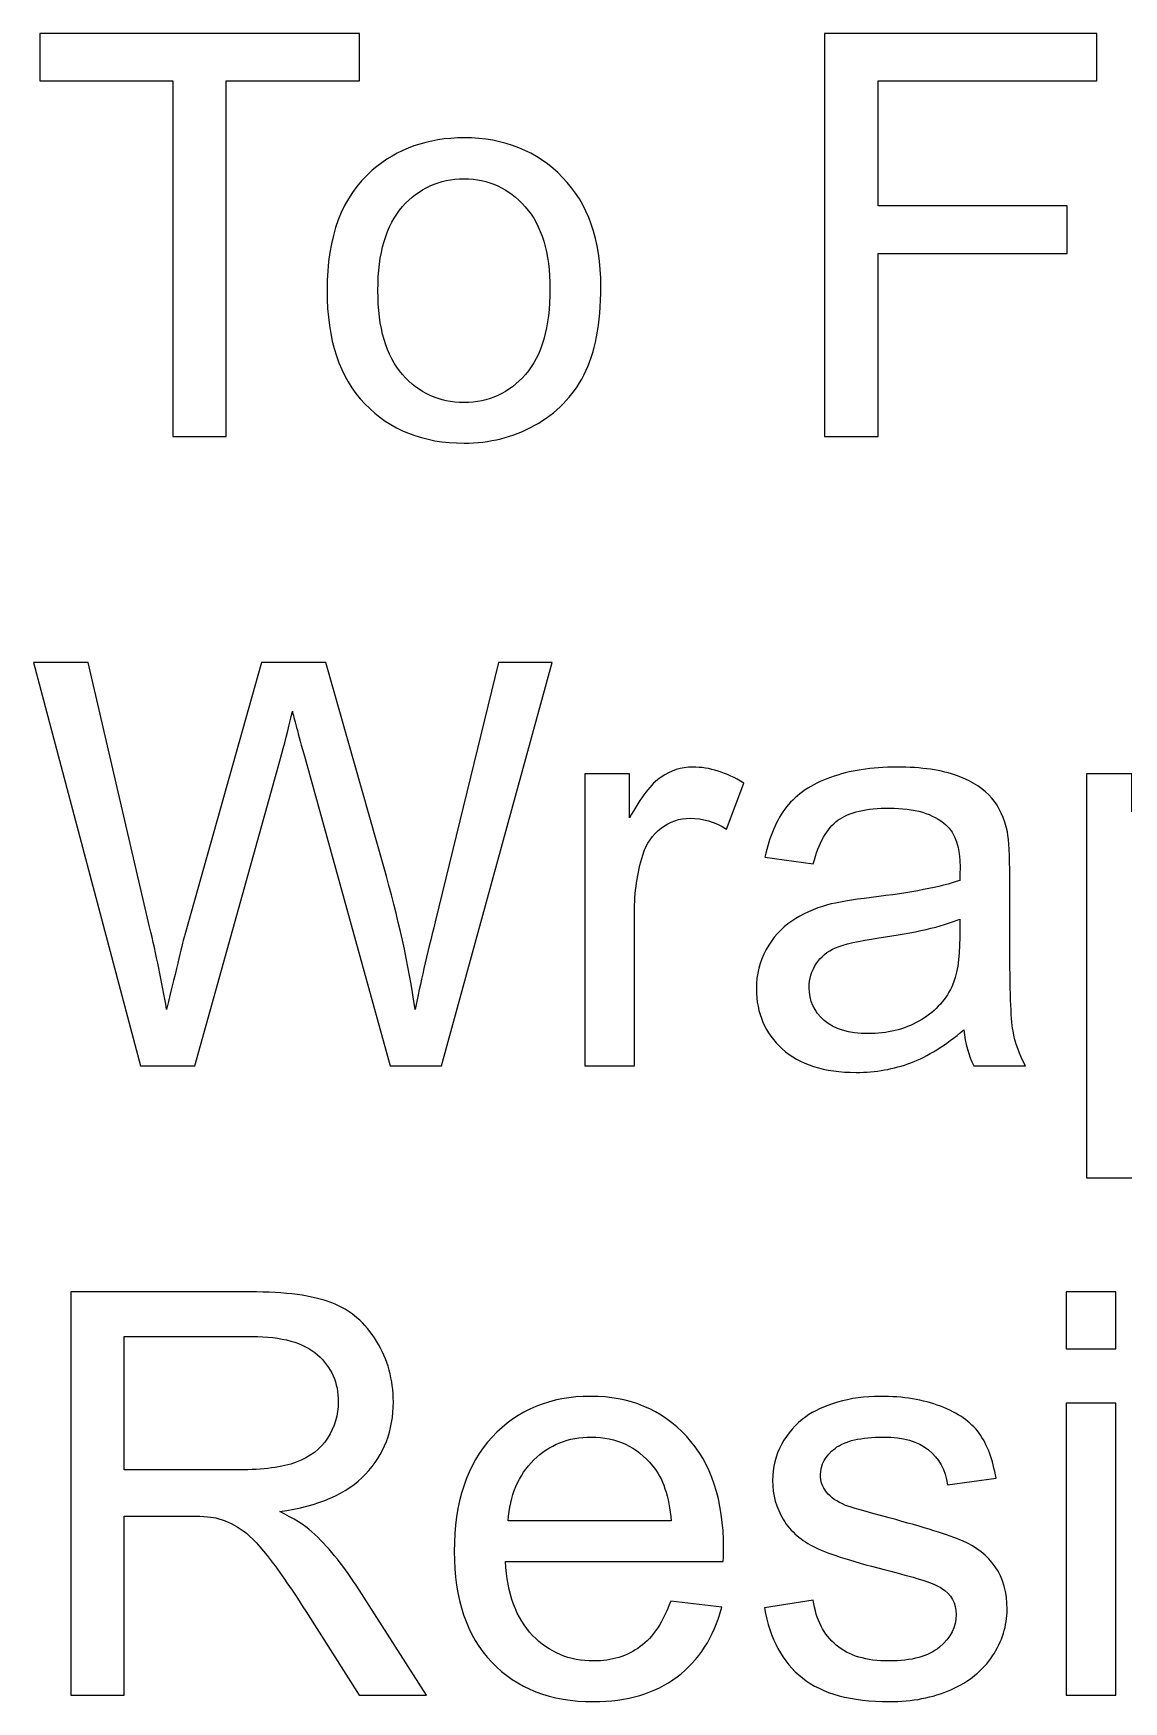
# Model space of a CAD drawing. Header units: centimetres. Extents: x -121 to 177, y -44 to 114.
# Drawn here: x 160.993 to 162.631, y 86.546 to 89.054 of the extents above; entities that cross this region are included whole.
import ezdxf

# ---------------------------------------------------------------- set-up
doc = ezdxf.new("R2010")
doc.units = ezdxf.units.CM
doc.header["$MEASUREMENT"] = 0
doc.layers.add('Layer 1', color=7, linetype='Continuous')

msp = doc.modelspace()

# ---------------------------------------------------------------- linework, layer by layer
at = {"layer": 'Layer 1'}
for points, knots in [([(161.20197, 88.448), (161.20197, 88.448), (161.20197, 88.98253), (161.20197, 88.98253), (161.20197, 88.98253), (161.20197, 88.98253), (161.0023, 88.98253), (161.0023, 88.98253), (161.0023, 88.98253), (161.0023, 88.98253), (161.0023, 89.05407), (161.0023, 89.05407), (161.0023, 89.05407), (161.0023, 89.05407), (161.48264, 89.05407), (161.48264, 89.05407), (161.48264, 89.05407), (161.48264, 89.05407), (161.48264, 88.98253), (161.48264, 88.98253), (161.48264, 88.98253), (161.48264, 88.98253), (161.28212, 88.98253), (161.28212, 88.98253), (161.28212, 88.98253), (161.28212, 88.98253), (161.28212, 88.448), (161.28212, 88.448), (161.28212, 88.448), (161.28212, 88.448), (161.20197, 88.448), (161.20197, 88.448)], [0, 0, 0, 0, 0.125, 0.125, 0.125, 0.125, 0.25, 0.25, 0.25, 0.25, 0.375, 0.375, 0.375, 0.375, 0.5, 0.5, 0.5, 0.5, 0.625, 0.625, 0.625, 0.625, 0.75, 0.75, 0.75, 0.75, 0.875, 0.875, 0.875, 0.875, 1, 1, 1, 1]), ([(162.18128, 88.448), (162.18128, 88.448), (162.18128, 89.05407), (162.18128, 89.05407), (162.18128, 89.05407), (162.18128, 89.05407), (162.59022, 89.05407), (162.59022, 89.05407), (162.59022, 89.05407), (162.59022, 89.05407), (162.59022, 88.98253), (162.59022, 88.98253), (162.59022, 88.98253), (162.59022, 88.98253), (162.26157, 88.98253), (162.26157, 88.98253), (162.26157, 88.98253), (162.26157, 88.98253), (162.26157, 88.79485), (162.26157, 88.79485), (162.26157, 88.79485), (162.26157, 88.79485), (162.54591, 88.79485), (162.54591, 88.79485), (162.54591, 88.79485), (162.54591, 88.79485), (162.54591, 88.72331), (162.54591, 88.72331), (162.54591, 88.72331), (162.54591, 88.72331), (162.26157, 88.72331), (162.26157, 88.72331), (162.26157, 88.72331), (162.26157, 88.72331), (162.26157, 88.448), (162.26157, 88.448), (162.26157, 88.448), (162.26157, 88.448), (162.18128, 88.448), (162.18128, 88.448)], [0, 0, 0, 0, 0.1, 0.1, 0.1, 0.1, 0.2, 0.2, 0.2, 0.2, 0.3, 0.3, 0.3, 0.3, 0.4, 0.4, 0.4, 0.4, 0.5, 0.5, 0.5, 0.5, 0.6, 0.6, 0.6, 0.6, 0.7, 0.7, 0.7, 0.7, 0.8, 0.8, 0.8, 0.8, 0.9, 0.9, 0.9, 0.9, 1, 1, 1, 1]), ([(161.43381, 88.66757), (161.43381, 88.74885), (161.45639, 88.8091), (161.50169, 88.84819), (161.50169, 88.84819), (161.53936, 88.88065), (161.58537, 88.89702), (161.63969, 88.89702), (161.63969, 88.89702), (161.70009, 88.89702), (161.74948, 88.87726), (161.78772, 88.83761), (161.78772, 88.83761), (161.8261, 88.7981), (161.84515, 88.74349), (161.84515, 88.67378), (161.84515, 88.67378), (161.84515, 88.61719), (161.83669, 88.57274), (161.81975, 88.54043), (161.81975, 88.54043), (161.80282, 88.50797), (161.77812, 88.48285), (161.74581, 88.46493), (161.74581, 88.46493), (161.71335, 88.44701), (161.67808, 88.43812), (161.63969, 88.43812), (161.63969, 88.43812), (161.57831, 88.43812), (161.52864, 88.45774), (161.49068, 88.49725), (161.49068, 88.49725), (161.45272, 88.53662), (161.43381, 88.59335), (161.43381, 88.66757)], [0, 0, 0, 0, 0.1111111, 0.1111111, 0.1111111, 0.1111111, 0.2222222, 0.2222222, 0.2222222, 0.2222222, 0.3333333, 0.3333333, 0.3333333, 0.3333333, 0.4444444, 0.4444444, 0.4444444, 0.4444444, 0.5555556, 0.5555556, 0.5555556, 0.5555556, 0.6666667, 0.6666667, 0.6666667, 0.6666667, 0.7777778, 0.7777778, 0.7777778, 0.7777778, 0.8888889, 0.8888889, 0.8888889, 0.8888889, 1, 1, 1, 1]), ([(161.51029, 88.66757), (161.51029, 88.61127), (161.52257, 88.56921), (161.54712, 88.54127), (161.54712, 88.54127), (161.57168, 88.51319), (161.60258, 88.49922), (161.63969, 88.49922), (161.63969, 88.49922), (161.67666, 88.49922), (161.70743, 88.51333), (161.73198, 88.54142), (161.73198, 88.54142), (161.75639, 88.5695), (161.76867, 88.6124), (161.76867, 88.66997), (161.76867, 88.66997), (161.76867, 88.7243), (161.75639, 88.7655), (161.7317, 88.79344), (161.7317, 88.79344), (161.707, 88.82138), (161.67638, 88.83535), (161.63969, 88.83535), (161.63969, 88.83535), (161.60258, 88.83535), (161.57168, 88.82138), (161.54712, 88.79358), (161.54712, 88.79358), (161.52257, 88.76578), (161.51029, 88.72373), (161.51029, 88.66757)], [0, 0, 0, 0, 0.125, 0.125, 0.125, 0.125, 0.25, 0.25, 0.25, 0.25, 0.375, 0.375, 0.375, 0.375, 0.5, 0.5, 0.5, 0.5, 0.625, 0.625, 0.625, 0.625, 0.75, 0.75, 0.75, 0.75, 0.875, 0.875, 0.875, 0.875, 1, 1, 1, 1]), ([(161.15357, 87.50213), (161.15357, 87.50213), (160.9927, 88.1082), (160.9927, 88.1082), (160.9927, 88.1082), (160.9927, 88.1082), (161.07497, 88.1082), (161.07497, 88.1082), (161.07497, 88.1082), (161.07497, 88.1082), (161.16726, 87.71098), (161.16726, 87.71098), (161.16726, 87.71098), (161.17713, 87.66935), (161.1856, 87.628), (161.1928, 87.58694), (161.1928, 87.58694), (161.20832, 87.65171), (161.21735, 87.68896), (161.22017, 87.69898), (161.22017, 87.69898), (161.22017, 87.69898), (161.33546, 88.1082), (161.33546, 88.1082), (161.33546, 88.1082), (161.33546, 88.1082), (161.43226, 88.1082), (161.43226, 88.1082), (161.43226, 88.1082), (161.43226, 88.1082), (161.51905, 87.80143), (161.51905, 87.80143), (161.51905, 87.80143), (161.54078, 87.72537), (161.55644, 87.65383), (161.56618, 87.58694), (161.56618, 87.58694), (161.5738, 87.62518), (161.58396, 87.66921), (161.59638, 87.71874), (161.59638, 87.71874), (161.59638, 87.71874), (161.69135, 88.1082), (161.69135, 88.1082), (161.69135, 88.1082), (161.69135, 88.1082), (161.77206, 88.1082), (161.77206, 88.1082), (161.77206, 88.1082), (161.77206, 88.1082), (161.60583, 87.50213), (161.60583, 87.50213), (161.60583, 87.50213), (161.60583, 87.50213), (161.5285, 87.50213), (161.5285, 87.50213), (161.5285, 87.50213), (161.5285, 87.50213), (161.4008, 87.96385), (161.4008, 87.96385), (161.4008, 87.96385), (161.39007, 88.00251), (161.38372, 88.02622), (161.38175, 88.03497), (161.38175, 88.03497), (161.3754, 88.00717), (161.36947, 87.98346), (161.36397, 87.96385), (161.36397, 87.96385), (161.36397, 87.96385), (161.23541, 87.50213), (161.23541, 87.50213), (161.23541, 87.50213), (161.23541, 87.50213), (161.15357, 87.50213), (161.15357, 87.50213)], [0, 0, 0, 0, 0.0526316, 0.0526316, 0.0526316, 0.0526316, 0.1052632, 0.1052632, 0.1052632, 0.1052632, 0.1578947, 0.1578947, 0.1578947, 0.1578947, 0.2105263, 0.2105263, 0.2105263, 0.2105263, 0.2631579, 0.2631579, 0.2631579, 0.2631579, 0.3157895, 0.3157895, 0.3157895, 0.3157895, 0.3684211, 0.3684211, 0.3684211, 0.3684211, 0.4210526, 0.4210526, 0.4210526, 0.4210526, 0.4736842, 0.4736842, 0.4736842, 0.4736842, 0.5263158, 0.5263158, 0.5263158, 0.5263158, 0.5789474, 0.5789474, 0.5789474, 0.5789474, 0.6315789, 0.6315789, 0.6315789, 0.6315789, 0.6842105, 0.6842105, 0.6842105, 0.6842105, 0.7368421, 0.7368421, 0.7368421, 0.7368421, 0.7894737, 0.7894737, 0.7894737, 0.7894737, 0.8421053, 0.8421053, 0.8421053, 0.8421053, 0.8947368, 0.8947368, 0.8947368, 0.8947368, 0.9473684, 0.9473684, 0.9473684, 0.9473684, 1, 1, 1, 1]), ([(161.82131, 87.50213), (161.82131, 87.50213), (161.82131, 87.94113), (161.82131, 87.94113), (161.82131, 87.94113), (161.82131, 87.94113), (161.8882, 87.94113), (161.8882, 87.94113), (161.8882, 87.94113), (161.8882, 87.94113), (161.8882, 87.87466), (161.8882, 87.87466), (161.8882, 87.87466), (161.90527, 87.90571), (161.92108, 87.92631), (161.93561, 87.93619), (161.93561, 87.93619), (161.95001, 87.94607), (161.96595, 87.95115), (161.98331, 87.95115), (161.98331, 87.95115), (162.00843, 87.95115), (162.03383, 87.9431), (162.05979, 87.92716), (162.05979, 87.92716), (162.05979, 87.92716), (162.03411, 87.85801), (162.03411, 87.85801), (162.03411, 87.85801), (162.01605, 87.86888), (161.99784, 87.87424), (161.97964, 87.87424), (161.97964, 87.87424), (161.96327, 87.87424), (161.94874, 87.8693), (161.93576, 87.85957), (161.93576, 87.85957), (161.92277, 87.84969), (161.9136, 87.83614), (161.9081, 87.81878), (161.9081, 87.81878), (161.89977, 87.7924), (161.89568, 87.76347), (161.89568, 87.732), (161.89568, 87.732), (161.89568, 87.732), (161.89568, 87.50213), (161.89568, 87.50213), (161.89568, 87.50213), (161.89568, 87.50213), (161.82131, 87.50213), (161.82131, 87.50213)], [0, 0, 0, 0, 0.0769231, 0.0769231, 0.0769231, 0.0769231, 0.1538462, 0.1538462, 0.1538462, 0.1538462, 0.2307692, 0.2307692, 0.2307692, 0.2307692, 0.3076923, 0.3076923, 0.3076923, 0.3076923, 0.3846154, 0.3846154, 0.3846154, 0.3846154, 0.4615385, 0.4615385, 0.4615385, 0.4615385, 0.5384615, 0.5384615, 0.5384615, 0.5384615, 0.6153846, 0.6153846, 0.6153846, 0.6153846, 0.6923077, 0.6923077, 0.6923077, 0.6923077, 0.7692308, 0.7692308, 0.7692308, 0.7692308, 0.8461538, 0.8461538, 0.8461538, 0.8461538, 0.9230769, 0.9230769, 0.9230769, 0.9230769, 1, 1, 1, 1]), ([(162.39056, 87.55632), (162.3629, 87.53289), (162.33637, 87.51638), (162.31097, 87.50665), (162.31097, 87.50665), (162.28543, 87.49705), (162.25805, 87.49225), (162.22884, 87.49225), (162.22884, 87.49225), (162.18058, 87.49225), (162.14361, 87.50396), (162.11765, 87.52753), (162.11765, 87.52753), (162.09182, 87.5511), (162.07884, 87.58129), (162.07884, 87.61784), (162.07884, 87.61784), (162.07884, 87.63943), (162.08364, 87.65905), (162.09352, 87.67683), (162.09352, 87.67683), (162.10325, 87.69461), (162.11609, 87.70886), (162.1319, 87.71958), (162.1319, 87.71958), (162.14784, 87.73031), (162.16562, 87.73849), (162.18552, 87.744), (162.18552, 87.744), (162.20006, 87.74781), (162.22207, 87.75162), (162.25156, 87.75514), (162.25156, 87.75514), (162.31168, 87.76234), (162.35598, 87.77081), (162.38435, 87.78083), (162.38435, 87.78083), (162.38463, 87.79099), (162.38477, 87.79748), (162.38477, 87.80016), (162.38477, 87.80016), (162.38477, 87.8305), (162.37772, 87.85195), (162.3636, 87.86422), (162.3636, 87.86422), (162.3447, 87.88116), (162.31633, 87.88948), (162.27894, 87.88948), (162.27894, 87.88948), (162.24394, 87.88948), (162.21812, 87.88341), (162.20133, 87.87114), (162.20133, 87.87114), (162.18467, 87.85886), (162.1724, 87.83713), (162.16435, 87.80594), (162.16435, 87.80594), (162.16435, 87.80594), (162.09168, 87.81596), (162.09168, 87.81596), (162.09168, 87.81596), (162.09831, 87.84701), (162.10918, 87.87227), (162.12428, 87.89132), (162.12428, 87.89132), (162.13938, 87.91051), (162.16139, 87.92532), (162.19004, 87.93563), (162.19004, 87.93563), (162.21868, 87.94593), (162.25184, 87.95115), (162.28966, 87.95115), (162.28966, 87.95115), (162.3272, 87.95115), (162.35754, 87.94663), (162.38096, 87.93788), (162.38096, 87.93788), (162.40439, 87.92899), (162.4216, 87.91799), (162.43275, 87.90458), (162.43275, 87.90458), (162.44376, 87.89117), (162.45138, 87.87438), (162.45589, 87.85392), (162.45589, 87.85392), (162.45829, 87.84122), (162.45956, 87.81836), (162.45956, 87.78534), (162.45956, 87.78534), (162.45956, 87.78534), (162.45956, 87.68614), (162.45956, 87.68614), (162.45956, 87.68614), (162.45956, 87.61685), (162.46111, 87.57311), (162.46436, 87.55491), (162.46436, 87.55491), (162.46746, 87.53656), (162.47381, 87.51892), (162.48313, 87.50213), (162.48313, 87.50213), (162.48313, 87.50213), (162.40537, 87.50213), (162.40537, 87.50213), (162.40537, 87.50213), (162.39775, 87.51751), (162.39267, 87.53557), (162.39056, 87.55632)], [0, 0, 0, 0, 0.037037, 0.037037, 0.037037, 0.037037, 0.0740741, 0.0740741, 0.0740741, 0.0740741, 0.1111111, 0.1111111, 0.1111111, 0.1111111, 0.1481481, 0.1481481, 0.1481481, 0.1481481, 0.1851852, 0.1851852, 0.1851852, 0.1851852, 0.2222222, 0.2222222, 0.2222222, 0.2222222, 0.2592593, 0.2592593, 0.2592593, 0.2592593, 0.2962963, 0.2962963, 0.2962963, 0.2962963, 0.3333333, 0.3333333, 0.3333333, 0.3333333, 0.3703704, 0.3703704, 0.3703704, 0.3703704, 0.4074074, 0.4074074, 0.4074074, 0.4074074, 0.4444444, 0.4444444, 0.4444444, 0.4444444, 0.4814815, 0.4814815, 0.4814815, 0.4814815, 0.5185185, 0.5185185, 0.5185185, 0.5185185, 0.5555556, 0.5555556, 0.5555556, 0.5555556, 0.5925926, 0.5925926, 0.5925926, 0.5925926, 0.6296296, 0.6296296, 0.6296296, 0.6296296, 0.6666667, 0.6666667, 0.6666667, 0.6666667, 0.7037037, 0.7037037, 0.7037037, 0.7037037, 0.7407407, 0.7407407, 0.7407407, 0.7407407, 0.7777778, 0.7777778, 0.7777778, 0.7777778, 0.8148148, 0.8148148, 0.8148148, 0.8148148, 0.8518519, 0.8518519, 0.8518519, 0.8518519, 0.8888889, 0.8888889, 0.8888889, 0.8888889, 0.9259259, 0.9259259, 0.9259259, 0.9259259, 0.962963, 0.962963, 0.962963, 0.962963, 1, 1, 1, 1]), ([(162.57499, 87.33392), (162.57499, 87.33392), (162.57499, 87.94113), (162.57499, 87.94113), (162.57499, 87.94113), (162.57499, 87.94113), (162.64272, 87.94113), (162.64272, 87.94113), (162.64272, 87.94113), (162.64272, 87.94113), (162.64272, 87.88412), (162.64272, 87.88412), (162.64272, 87.88412), (162.65867, 87.90641), (162.67673, 87.92321), (162.69691, 87.93436), (162.69691, 87.93436), (162.71695, 87.9455), (162.74136, 87.95115), (162.77001, 87.95115), (162.77001, 87.95115), (162.80754, 87.95115), (162.84056, 87.94141), (162.86921, 87.92222), (162.86921, 87.92222), (162.89799, 87.90289), (162.91958, 87.87565), (162.93412, 87.84052), (162.93412, 87.84052), (162.9488, 87.80538), (162.95613, 87.76686), (162.95613, 87.72495), (162.95613, 87.72495), (162.95613, 87.68007), (162.94809, 87.63957), (162.93186, 87.60359), (162.93186, 87.60359), (162.91577, 87.56761), (162.89235, 87.54009), (162.86159, 87.5209), (162.86159, 87.5209), (162.83083, 87.50185), (162.79851, 87.49225), (162.76464, 87.49225), (162.76464, 87.49225), (162.73981, 87.49225), (162.71765, 87.49747), (162.6979, 87.50792), (162.6979, 87.50792), (162.67814, 87.51836), (162.66206, 87.53162), (162.64936, 87.54757), (162.64936, 87.54757), (162.64936, 87.54757), (162.64936, 87.33392), (162.64936, 87.33392), (162.64936, 87.33392), (162.64936, 87.33392), (162.57499, 87.33392), (162.57499, 87.33392)], [0, 0, 0, 0, 0.0666667, 0.0666667, 0.0666667, 0.0666667, 0.1333333, 0.1333333, 0.1333333, 0.1333333, 0.2, 0.2, 0.2, 0.2, 0.2666667, 0.2666667, 0.2666667, 0.2666667, 0.3333333, 0.3333333, 0.3333333, 0.3333333, 0.4, 0.4, 0.4, 0.4, 0.4666667, 0.4666667, 0.4666667, 0.4666667, 0.5333333, 0.5333333, 0.5333333, 0.5333333, 0.6, 0.6, 0.6, 0.6, 0.6666667, 0.6666667, 0.6666667, 0.6666667, 0.7333333, 0.7333333, 0.7333333, 0.7333333, 0.8, 0.8, 0.8, 0.8, 0.8666667, 0.8666667, 0.8666667, 0.8666667, 0.9333333, 0.9333333, 0.9333333, 0.9333333, 1, 1, 1, 1]), ([(162.38435, 87.72255), (162.35725, 87.7114), (162.31676, 87.70209), (162.26285, 87.69432), (162.26285, 87.69432), (162.23223, 87.68995), (162.2105, 87.68501), (162.19794, 87.67951), (162.19794, 87.67951), (162.18524, 87.674), (162.17536, 87.66596), (162.16859, 87.65524), (162.16859, 87.65524), (162.16167, 87.64465), (162.15815, 87.63294), (162.15815, 87.61996), (162.15815, 87.61996), (162.15815, 87.60006), (162.16577, 87.58355), (162.18072, 87.57029), (162.18072, 87.57029), (162.19568, 87.55716), (162.2177, 87.55053), (162.24662, 87.55053), (162.24662, 87.55053), (162.27527, 87.55053), (162.30081, 87.55674), (162.32311, 87.5693), (162.32311, 87.5693), (162.3454, 87.58186), (162.36191, 87.59907), (162.37235, 87.6208), (162.37235, 87.6208), (162.3804, 87.6376), (162.38435, 87.66243), (162.38435, 87.69517), (162.38435, 87.69517), (162.38435, 87.69517), (162.38435, 87.72255), (162.38435, 87.72255)], [0, 0, 0, 0, 0.1, 0.1, 0.1, 0.1, 0.2, 0.2, 0.2, 0.2, 0.3, 0.3, 0.3, 0.3, 0.4, 0.4, 0.4, 0.4, 0.5, 0.5, 0.5, 0.5, 0.6, 0.6, 0.6, 0.6, 0.7, 0.7, 0.7, 0.7, 0.8, 0.8, 0.8, 0.8, 0.9, 0.9, 0.9, 0.9, 1, 1, 1, 1]), ([(161.049, 86.55626), (161.049, 86.55626), (161.049, 87.16233), (161.049, 87.16233), (161.049, 87.16233), (161.049, 87.16233), (161.31768, 87.16233), (161.31768, 87.16233), (161.31768, 87.16233), (161.37173, 87.16233), (161.41279, 87.15683), (161.44087, 87.14597), (161.44087, 87.14597), (161.46895, 87.1351), (161.49139, 87.11591), (161.50832, 87.08839), (161.50832, 87.08839), (161.52512, 87.06073), (161.53344, 87.03025), (161.53344, 86.99695), (161.53344, 86.99695), (161.53344, 86.95391), (161.51961, 86.91779), (161.49167, 86.8883), (161.49167, 86.8883), (161.46387, 86.8588), (161.42083, 86.84004), (161.3627, 86.83199), (161.3627, 86.83199), (161.384, 86.82183), (161.40009, 86.81181), (161.4111, 86.80179), (161.4111, 86.80179), (161.43452, 86.78035), (161.45668, 86.75339), (161.4777, 86.72122), (161.4777, 86.72122), (161.4777, 86.72122), (161.58311, 86.55626), (161.58311, 86.55626), (161.58311, 86.55626), (161.58311, 86.55626), (161.48222, 86.55626), (161.48222, 86.55626), (161.48222, 86.55626), (161.48222, 86.55626), (161.40207, 86.68241), (161.40207, 86.68241), (161.40207, 86.68241), (161.37864, 86.71868), (161.35931, 86.74662), (161.34407, 86.76581), (161.34407, 86.76581), (161.32897, 86.78514), (161.31542, 86.79869), (161.30343, 86.80631), (161.30343, 86.80631), (161.29143, 86.81407), (161.2793, 86.81943), (161.26688, 86.82254), (161.26688, 86.82254), (161.25771, 86.82437), (161.24289, 86.82536), (161.22215, 86.82536), (161.22215, 86.82536), (161.22215, 86.82536), (161.12916, 86.82536), (161.12916, 86.82536), (161.12916, 86.82536), (161.12916, 86.82536), (161.12916, 86.55626), (161.12916, 86.55626), (161.12916, 86.55626), (161.12916, 86.55626), (161.049, 86.55626), (161.049, 86.55626)], [0, 0, 0, 0, 0.0526316, 0.0526316, 0.0526316, 0.0526316, 0.1052632, 0.1052632, 0.1052632, 0.1052632, 0.1578947, 0.1578947, 0.1578947, 0.1578947, 0.2105263, 0.2105263, 0.2105263, 0.2105263, 0.2631579, 0.2631579, 0.2631579, 0.2631579, 0.3157895, 0.3157895, 0.3157895, 0.3157895, 0.3684211, 0.3684211, 0.3684211, 0.3684211, 0.4210526, 0.4210526, 0.4210526, 0.4210526, 0.4736842, 0.4736842, 0.4736842, 0.4736842, 0.5263158, 0.5263158, 0.5263158, 0.5263158, 0.5789474, 0.5789474, 0.5789474, 0.5789474, 0.6315789, 0.6315789, 0.6315789, 0.6315789, 0.6842105, 0.6842105, 0.6842105, 0.6842105, 0.7368421, 0.7368421, 0.7368421, 0.7368421, 0.7894737, 0.7894737, 0.7894737, 0.7894737, 0.8421053, 0.8421053, 0.8421053, 0.8421053, 0.8947368, 0.8947368, 0.8947368, 0.8947368, 0.9473684, 0.9473684, 0.9473684, 0.9473684, 1, 1, 1, 1]), ([(162.54423, 87.07668), (162.54423, 87.07668), (162.54423, 87.16233), (162.54423, 87.16233), (162.54423, 87.16233), (162.54423, 87.16233), (162.61874, 87.16233), (162.61874, 87.16233), (162.61874, 87.16233), (162.61874, 87.16233), (162.61874, 87.07668), (162.61874, 87.07668), (162.61874, 87.07668), (162.61874, 87.07668), (162.54423, 87.07668), (162.54423, 87.07668)], [0, 0, 0, 0, 0.25, 0.25, 0.25, 0.25, 0.5, 0.5, 0.5, 0.5, 0.75, 0.75, 0.75, 0.75, 1, 1, 1, 1]), ([(161.12916, 86.89479), (161.12916, 86.89479), (161.30159, 86.89479), (161.30159, 86.89479), (161.30159, 86.89479), (161.33814, 86.89479), (161.36693, 86.8986), (161.38753, 86.90622), (161.38753, 86.90622), (161.40828, 86.91384), (161.42394, 86.92597), (161.43466, 86.94262), (161.43466, 86.94262), (161.44539, 86.95927), (161.45075, 86.97734), (161.45075, 86.99695), (161.45075, 86.99695), (161.45075, 87.0256), (161.44045, 87.04916), (161.41956, 87.06765), (161.41956, 87.06765), (161.39882, 87.08613), (161.36594, 87.09531), (161.32093, 87.09531), (161.32093, 87.09531), (161.32093, 87.09531), (161.12916, 87.09531), (161.12916, 87.09531), (161.12916, 87.09531), (161.12916, 87.09531), (161.12916, 86.89479), (161.12916, 86.89479)], [0, 0, 0, 0, 0.125, 0.125, 0.125, 0.125, 0.25, 0.25, 0.25, 0.25, 0.375, 0.375, 0.375, 0.375, 0.5, 0.5, 0.5, 0.5, 0.625, 0.625, 0.625, 0.625, 0.75, 0.75, 0.75, 0.75, 0.875, 0.875, 0.875, 0.875, 1, 1, 1, 1]), ([(161.95015, 86.69765), (161.95015, 86.69765), (162.02705, 86.6882), (162.02705, 86.6882), (162.02705, 86.6882), (162.01492, 86.64318), (161.99248, 86.60833), (161.95974, 86.58349), (161.95974, 86.58349), (161.92686, 86.5588), (161.88495, 86.54638), (161.83401, 86.54638), (161.83401, 86.54638), (161.76981, 86.54638), (161.71886, 86.56614), (161.68133, 86.60565), (161.68133, 86.60565), (161.64365, 86.64516), (161.62488, 86.70062), (161.62488, 86.77202), (161.62488, 86.77202), (161.62488, 86.84596), (161.64393, 86.90325), (161.68189, 86.94403), (161.68189, 86.94403), (161.71999, 86.98482), (161.76924, 87.00528), (161.82992, 87.00528), (161.82992, 87.00528), (161.88862, 87.00528), (161.9366, 86.98524), (161.97371, 86.9453), (161.97371, 86.9453), (162.01097, 86.90537), (162.02959, 86.84907), (162.02959, 86.77668), (162.02959, 86.77668), (162.02959, 86.77216), (162.02945, 86.76553), (162.02917, 86.75678), (162.02917, 86.75678), (162.02917, 86.75678), (161.70179, 86.75678), (161.70179, 86.75678), (161.70179, 86.75678), (161.70447, 86.70852), (161.71816, 86.67155), (161.74271, 86.64601), (161.74271, 86.64601), (161.76727, 86.62032), (161.79775, 86.60748), (161.83444, 86.60748), (161.83444, 86.60748), (161.86167, 86.60748), (161.88495, 86.61468), (161.90429, 86.62907), (161.90429, 86.62907), (161.92362, 86.64333), (161.93886, 86.66619), (161.95015, 86.69765)], [0, 0, 0, 0, 0.0666667, 0.0666667, 0.0666667, 0.0666667, 0.1333333, 0.1333333, 0.1333333, 0.1333333, 0.2, 0.2, 0.2, 0.2, 0.2666667, 0.2666667, 0.2666667, 0.2666667, 0.3333333, 0.3333333, 0.3333333, 0.3333333, 0.4, 0.4, 0.4, 0.4, 0.4666667, 0.4666667, 0.4666667, 0.4666667, 0.5333333, 0.5333333, 0.5333333, 0.5333333, 0.6, 0.6, 0.6, 0.6, 0.6666667, 0.6666667, 0.6666667, 0.6666667, 0.7333333, 0.7333333, 0.7333333, 0.7333333, 0.8, 0.8, 0.8, 0.8, 0.8666667, 0.8666667, 0.8666667, 0.8666667, 0.9333333, 0.9333333, 0.9333333, 0.9333333, 1, 1, 1, 1]), ([(162.09084, 86.68735), (162.09084, 86.68735), (162.16435, 86.69892), (162.16435, 86.69892), (162.16435, 86.69892), (162.16845, 86.66943), (162.18002, 86.64685), (162.19893, 86.63105), (162.19893, 86.63105), (162.2177, 86.61539), (162.24408, 86.60748), (162.27809, 86.60748), (162.27809, 86.60748), (162.31224, 86.60748), (162.33764, 86.61454), (162.35415, 86.62837), (162.35415, 86.62837), (162.37066, 86.64234), (162.37899, 86.65871), (162.37899, 86.67733), (162.37899, 86.67733), (162.37899, 86.69427), (162.37165, 86.70739), (162.35697, 86.71713), (162.35697, 86.71713), (162.34681, 86.72376), (162.32141, 86.73209), (162.28091, 86.74225), (162.28091, 86.74225), (162.22644, 86.75607), (162.18848, 86.76793), (162.16746, 86.77809), (162.16746, 86.77809), (162.14643, 86.78811), (162.13035, 86.80208), (162.11948, 86.81986), (162.11948, 86.81986), (162.10862, 86.83764), (162.10311, 86.85725), (162.10311, 86.8787), (162.10311, 86.8787), (162.10311, 86.89831), (162.10763, 86.91638), (162.11666, 86.93303), (162.11666, 86.93303), (162.12555, 86.94982), (162.13783, 86.96365), (162.15321, 86.97466), (162.15321, 86.97466), (162.16478, 86.98312), (162.18058, 86.99046), (162.20048, 86.99639), (162.20048, 86.99639), (162.22052, 87.00231), (162.24197, 87.00528), (162.26483, 87.00528), (162.26483, 87.00528), (162.29926, 87.00528), (162.32946, 87.0002), (162.35556, 86.99032), (162.35556, 86.99032), (162.38167, 86.98044), (162.40086, 86.96704), (162.41328, 86.9501), (162.41328, 86.9501), (162.42569, 86.93303), (162.43416, 86.91045), (162.43882, 86.88209), (162.43882, 86.88209), (162.43882, 86.88209), (162.36614, 86.87207), (162.36614, 86.87207), (162.36614, 86.87207), (162.36276, 86.89465), (162.35316, 86.91228), (162.33736, 86.92498), (162.33736, 86.92498), (162.32155, 86.93768), (162.29912, 86.94403), (162.27019, 86.94403), (162.27019, 86.94403), (162.23604, 86.94403), (162.21163, 86.93839), (162.19709, 86.9271), (162.19709, 86.9271), (162.18242, 86.91581), (162.17508, 86.90255), (162.17508, 86.88745), (162.17508, 86.88745), (162.17508, 86.87771), (162.17818, 86.8691), (162.18425, 86.86134), (162.18425, 86.86134), (162.19032, 86.8533), (162.19977, 86.84681), (162.21276, 86.84145), (162.21276, 86.84145), (162.22024, 86.83877), (162.24211, 86.83242), (162.27851, 86.82254), (162.27851, 86.82254), (162.33115, 86.80843), (162.36784, 86.797), (162.38858, 86.78797), (162.38858, 86.78797), (162.40947, 86.77908), (162.42583, 86.76595), (162.43769, 86.74888), (162.43769, 86.74888), (162.44954, 86.7318), (162.45547, 86.71064), (162.45547, 86.68524), (162.45547, 86.68524), (162.45547, 86.6604), (162.44813, 86.63712), (162.43374, 86.6151), (162.43374, 86.6151), (162.4192, 86.59323), (162.39832, 86.5763), (162.37108, 86.5643), (162.37108, 86.5643), (162.34385, 86.55231), (162.31295, 86.54638), (162.27851, 86.54638), (162.27851, 86.54638), (162.22136, 86.54638), (162.1779, 86.55824), (162.14799, 86.58194), (162.14799, 86.58194), (162.11807, 86.60565), (162.09902, 86.64079), (162.09084, 86.68735)], [0, 0, 0, 0, 0.030303, 0.030303, 0.030303, 0.030303, 0.0606061, 0.0606061, 0.0606061, 0.0606061, 0.0909091, 0.0909091, 0.0909091, 0.0909091, 0.1212121, 0.1212121, 0.1212121, 0.1212121, 0.1515152, 0.1515152, 0.1515152, 0.1515152, 0.1818182, 0.1818182, 0.1818182, 0.1818182, 0.2121212, 0.2121212, 0.2121212, 0.2121212, 0.2424242, 0.2424242, 0.2424242, 0.2424242, 0.2727273, 0.2727273, 0.2727273, 0.2727273, 0.3030303, 0.3030303, 0.3030303, 0.3030303, 0.3333333, 0.3333333, 0.3333333, 0.3333333, 0.3636364, 0.3636364, 0.3636364, 0.3636364, 0.3939394, 0.3939394, 0.3939394, 0.3939394, 0.4242424, 0.4242424, 0.4242424, 0.4242424, 0.4545455, 0.4545455, 0.4545455, 0.4545455, 0.4848485, 0.4848485, 0.4848485, 0.4848485, 0.5151515, 0.5151515, 0.5151515, 0.5151515, 0.5454545, 0.5454545, 0.5454545, 0.5454545, 0.5757576, 0.5757576, 0.5757576, 0.5757576, 0.6060606, 0.6060606, 0.6060606, 0.6060606, 0.6363636, 0.6363636, 0.6363636, 0.6363636, 0.6666667, 0.6666667, 0.6666667, 0.6666667, 0.6969697, 0.6969697, 0.6969697, 0.6969697, 0.7272727, 0.7272727, 0.7272727, 0.7272727, 0.7575758, 0.7575758, 0.7575758, 0.7575758, 0.7878788, 0.7878788, 0.7878788, 0.7878788, 0.8181818, 0.8181818, 0.8181818, 0.8181818, 0.8484848, 0.8484848, 0.8484848, 0.8484848, 0.8787879, 0.8787879, 0.8787879, 0.8787879, 0.9090909, 0.9090909, 0.9090909, 0.9090909, 0.9393939, 0.9393939, 0.9393939, 0.9393939, 0.969697, 0.969697, 0.969697, 0.969697, 1, 1, 1, 1]), ([(162.54423, 86.55626), (162.54423, 86.55626), (162.54423, 86.99526), (162.54423, 86.99526), (162.54423, 86.99526), (162.54423, 86.99526), (162.61874, 86.99526), (162.61874, 86.99526), (162.61874, 86.99526), (162.61874, 86.99526), (162.61874, 86.55626), (162.61874, 86.55626), (162.61874, 86.55626), (162.61874, 86.55626), (162.54423, 86.55626), (162.54423, 86.55626)], [0, 0, 0, 0, 0.25, 0.25, 0.25, 0.25, 0.5, 0.5, 0.5, 0.5, 0.75, 0.75, 0.75, 0.75, 1, 1, 1, 1]), ([(161.70588, 86.81802), (161.70588, 86.81802), (161.95099, 86.81802), (161.95099, 86.81802), (161.95099, 86.81802), (161.94775, 86.85485), (161.93829, 86.88265), (161.92291, 86.901), (161.92291, 86.901), (161.89921, 86.92964), (161.86844, 86.94403), (161.83077, 86.94403), (161.83077, 86.94403), (161.79662, 86.94403), (161.76783, 86.9326), (161.74455, 86.90974), (161.74455, 86.90974), (161.72126, 86.88688), (161.70842, 86.85626), (161.70588, 86.81802)], [0, 0, 0, 0, 0.2, 0.2, 0.2, 0.2, 0.4, 0.4, 0.4, 0.4, 0.6, 0.6, 0.6, 0.6, 0.8, 0.8, 0.8, 0.8, 1, 1, 1, 1])]:
    msp.add_open_spline(points, degree=3, knots=knots, dxfattribs=at)

doc.saveas('drawing.dxf')
